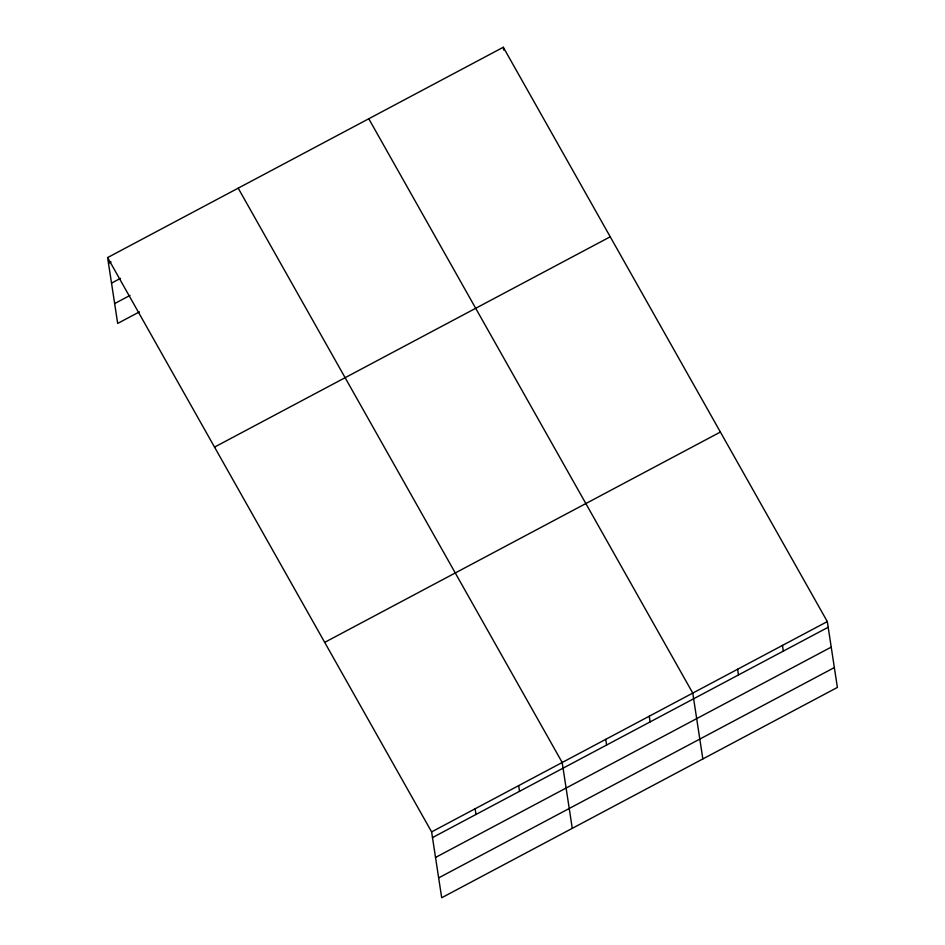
<?xml version="1.0" encoding="UTF-8"?>
<svg xmlns="http://www.w3.org/2000/svg" width="945" height="945" viewBox="0 0 945 945"><rect width="100%" height="100%" fill="white"/><g stroke="black" fill="none" stroke-linecap="round" stroke-linejoin="round"><path stroke-width="1.42" d="M107.612 257.572L503.307 47.25L827.312 621.574L837.388 687.428L441.693 897.75L431.617 831.895L107.612 257.572L117.688 323.426L139.458 311.862M108.486 263.265L111.049 261.907M111.522 283.122L120.487 278.362M114.652 303.581L130.02 295.407M214.539 447.103L610.234 236.782M324.69 642.376L720.385 432.042M431.617 831.895L827.312 621.574M432.479 837.589L828.174 627.267M435.527 857.446L831.222 647.112M438.657 877.893L834.352 667.572M368.774 118.763L692.768 693.087L702.844 758.929M238.199 188.173L562.192 762.485L572.268 828.34M782.46 645.411L783.334 651.105M737.62 669.249L738.494 674.943M649.25 716.216L650.113 721.909M503.307 47.25L503.744 50.097M605.721 739.356L606.595 745.05M518.663 785.626L519.537 791.319M475.134 808.766L476.008 814.46"/></g></svg>
